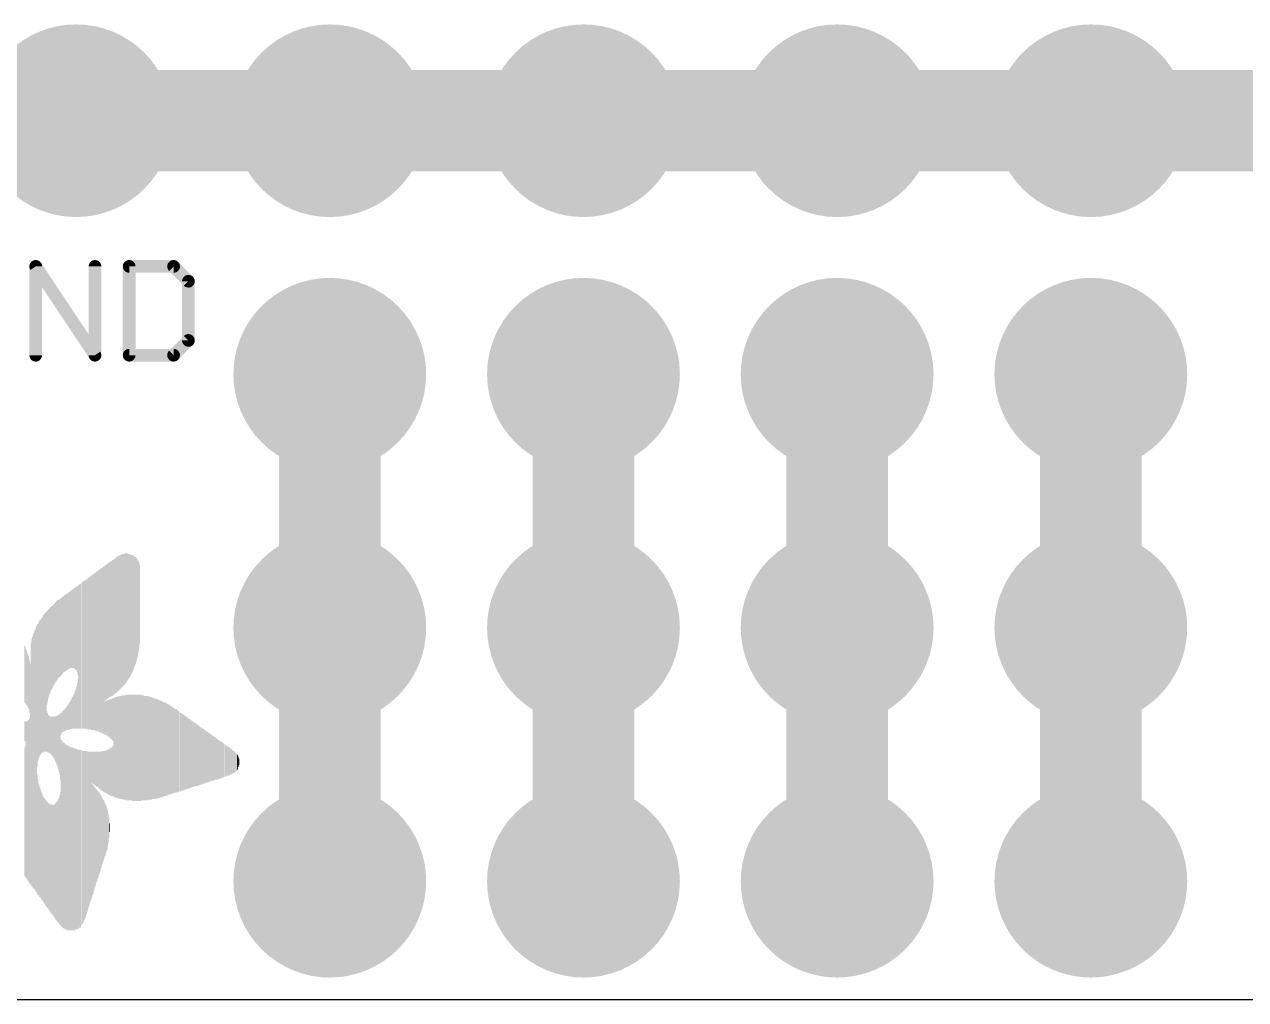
# Model space of a CAD drawing. Extents: x -0.1 to 65.3, y 0 to 30.1.
# Drawn here: x 6.59 to 18.82, y 0.01 to 9.78 of the extents above; entities that cross this region are included whole.
import ezdxf

# ---------------------------------------------------------------- set-up
doc = ezdxf.new("R2010")
doc.units = 0
for name, color, linetype in [('113', 4, 'CONTINUOUS'), ('16', 132, 'CONTINUOUS'), ('18', 110, 'CONTINUOUS'), ('20', 4, 'CONTINUOUS'), ('21', 40, 'CONTINUOUS'), ('30', 253, 'CONTINUOUS')]:
    doc.layers.add(name, color=color, linetype=linetype)

# ---------------------------------------------------------------- blocks, each defined once
blk = doc.blocks.new('RECT')
blk.add_solid([(-0.5, -0.5), (0.5, -0.5), (-0.5, 0.5), (0.5, 0.5)])
blk = doc.blocks.new('ROUNDV')
at = {"const_width": 0.5}
blk.add_lwpolyline([(0, -0.25, 1), (0, 0.25, 1), (0, -0.25)], format="xyb", dxfattribs=at)

msp = doc.modelspace()

# ---------------------------------------------------------------- linework, layer by layer
at = {"layer": '113'}
for points, const_width in [([(7.112, 8.8138), (57.912, 8.8138)], 0.8128), ([(6.7077, 6.4643), (6.7077, 7.3541)], 0.127), ([(6.7077, 7.3541), (7.3009, 6.4643)], 0.127), ([(7.3009, 6.4643), (7.3009, 7.3541)], 0.127), ([(7.6433, 7.3541), (7.6433, 6.4643)], 0.127), ([(8.0881, 7.3541), (7.6433, 7.3541)], 0.127), ([(8.2364, 7.2058), (8.0881, 7.3541)], 0.127), ([(8.2364, 6.6126), (8.2364, 7.2058)], 0.127), ([(8.0881, 6.4643), (8.2364, 6.6126)], 0.127), ([(7.6433, 6.4643), (8.0881, 6.4643)], 0.127)]:
    msp.add_lwpolyline(points, dxfattribs=dict(at, const_width=const_width))
for points, const_width in [([(7.112, 9.017, 1), (7.112, 8.6106)], 0.4064), ([(6.7342, 7.3717, 1), (6.6813, 7.3364)], 0.0635), ([(6.7395, 7.3541, 1), (6.676, 7.3541)], 0.0635), ([(7.3327, 7.3541, 1), (7.2692, 7.3541)], 0.0635), ([(7.675, 7.3541, 1), (7.6115, 7.3541)], 0.0635), ([(7.6433, 7.3858, 1), (7.6433, 7.3223)], 0.0635), ([(8.1106, 7.3765, 1), (8.0657, 7.3316)], 0.0635), ([(8.0881, 7.3223, 1), (8.0881, 7.3858)], 0.0635), ([(8.2682, 7.2058, 1), (8.2047, 7.2058)], 0.0635), ([(8.214, 7.1833, 1), (8.2589, 7.2282)], 0.0635), ([(8.2047, 6.6126, 1), (8.2682, 6.6126)], 0.0635), ([(8.2589, 6.5901, 1), (8.214, 6.635)], 0.0635), ([(6.676, 6.4643, 1), (6.7395, 6.4643)], 0.0635), ([(7.2692, 6.4643, 1), (7.3327, 6.4643)], 0.0635), ([(7.2745, 6.4467, 1), (7.3273, 6.4819)], 0.0635), ([(7.6433, 6.4961, 1), (7.6433, 6.4326)], 0.0635), ([(7.6115, 6.4643, 1), (7.675, 6.4643)], 0.0635), ([(8.0657, 6.4868, 1), (8.1106, 6.4418)], 0.0635), ([(8.0881, 6.4326, 1), (8.0881, 6.4961)], 0.0635)]:
    msp.add_lwpolyline(points, format="xyb", dxfattribs=dict(at, const_width=const_width))
at = {"layer": '16'}
for points, const_width in [([(9.652, 8.8138), (7.112, 8.8138)], 0.8128), ([(12.192, 8.8138), (9.652, 8.8138)], 0.8128), ([(14.732, 8.8138), (12.192, 8.8138)], 0.8128), ([(17.272, 8.8138), (14.732, 8.8138)], 0.8128), ([(19.812, 8.8138), (17.272, 8.8138)], 0.8128), ([(9.652, 6.2738), (9.652, 3.7338)], 0.6096), ([(12.192, 6.2738), (12.192, 3.7338)], 0.6096), ([(14.732, 6.2738), (14.732, 3.7338)], 0.6096), ([(17.272, 6.2738), (17.272, 3.7338)], 0.6096), ([(9.652, 3.7338), (9.652, 1.1938)], 0.6096), ([(12.192, 3.7338), (12.192, 1.1938)], 0.6096), ([(14.732, 3.7338), (14.732, 1.1938)], 0.6096), ([(17.272, 3.7338), (17.272, 1.1938)], 0.6096)]:
    msp.add_lwpolyline(points, dxfattribs=dict(at, const_width=const_width))
for points, const_width in [([(7.112, 9.017, 1), (7.112, 8.6106)], 0.4064), ([(9.652, 9.017, 1), (9.652, 8.6106)], 0.4064), ([(9.652, 8.6106, 1), (9.652, 9.017)], 0.4064), ([(12.192, 9.017, 1), (12.192, 8.6106)], 0.4064), ([(12.192, 8.6106, 1), (12.192, 9.017)], 0.4064), ([(14.732, 9.017, 1), (14.732, 8.6106)], 0.4064), ([(14.732, 8.6106, 1), (14.732, 9.017)], 0.4064), ([(17.272, 9.017, 1), (17.272, 8.6106)], 0.4064), ([(17.272, 8.6106, 1), (17.272, 9.017)], 0.4064), ([(9.8044, 6.2738, 1), (9.4996, 6.2738)], 0.3048), ([(12.3444, 6.2738, 1), (12.0396, 6.2738)], 0.3048), ([(14.8844, 6.2738, 1), (14.5796, 6.2738)], 0.3048), ([(17.4244, 6.2738, 1), (17.1196, 6.2738)], 0.3048), ([(9.8044, 3.7338, 1), (9.4996, 3.7338)], 0.3048), ([(12.3444, 3.7338, 1), (12.0396, 3.7338)], 0.3048), ([(14.8844, 3.7338, 1), (14.5796, 3.7338)], 0.3048), ([(17.4244, 3.7338, 1), (17.1196, 3.7338)], 0.3048), ([(9.4996, 3.7338, 1), (9.8044, 3.7338)], 0.3048), ([(12.0396, 3.7338, 1), (12.3444, 3.7338)], 0.3048), ([(14.5796, 3.7338, 1), (14.8844, 3.7338)], 0.3048), ([(17.1196, 3.7338, 1), (17.4244, 3.7338)], 0.3048), ([(9.4996, 1.1938, 1), (9.8044, 1.1938)], 0.3048), ([(12.0396, 1.1938, 1), (12.3444, 1.1938)], 0.3048), ([(14.5796, 1.1938, 1), (14.8844, 1.1938)], 0.3048), ([(17.1196, 1.1938, 1), (17.4244, 1.1938)], 0.3048)]:
    msp.add_lwpolyline(points, format="xyb", dxfattribs=dict(at, const_width=const_width))
at = {"layer": '20'}
msp.add_line((3.127, 0.0078), (62.127, 0.0078), dxfattribs=at)
at = {"layer": '21'}
msp.add_line((3, 0.0078), (62, 0.0078), dxfattribs=at)
at = {"layer": '21', "const_width": 0.6096}
for points in [[(9.652, 6.2738), (9.652, 1.0668)], [(12.192, 6.2738), (12.192, 1.0668)], [(14.732, 6.2738), (14.732, 1.0668)], [(17.272, 6.2738), (17.272, 1.0668)]]:
    msp.add_lwpolyline(points, dxfattribs=at)
at = {"layer": '21', "const_width": 0.3048}
for points in [[(9.8044, 6.2738, 1), (9.4996, 6.2738)], [(12.3444, 6.2738, 1), (12.0396, 6.2738)], [(14.8844, 6.2738, 1), (14.5796, 6.2738)], [(17.4244, 6.2738, 1), (17.1196, 6.2738)], [(9.4996, 1.0668, 1), (9.8044, 1.0668)], [(12.0396, 1.0668, 1), (12.3444, 1.0668)], [(14.5796, 1.0668, 1), (14.8844, 1.0668)], [(17.1196, 1.0668, 1), (17.4244, 1.0668)]]:
    msp.add_lwpolyline(points, format="xyb", dxfattribs=at)

# ---------------------------------------------------------------- block references
at = {"layer": '18', "xscale": 1.9304, "yscale": 1.9304}
for p in [(7.112, 8.8138), (7.112, 8.8138), (9.652, 8.8138), (9.652, 8.8138), (12.192, 8.8138), (12.192, 8.8138), (14.732, 8.8138), (14.732, 8.8138), (17.272, 8.8138), (17.272, 8.8138), (9.652, 6.2738), (9.652, 6.2738), (12.192, 6.2738), (12.192, 6.2738), (14.732, 6.2738), (14.732, 6.2738), (17.272, 6.2738), (17.272, 6.2738), (9.652, 3.7338), (9.652, 3.7338), (12.192, 3.7338), (12.192, 3.7338), (14.732, 3.7338), (14.732, 3.7338), (17.272, 3.7338), (17.272, 3.7338), (9.652, 1.1938), (9.652, 1.1938), (12.192, 1.1938), (12.192, 1.1938), (14.732, 1.1938), (14.732, 1.1938), (17.272, 1.1938), (17.272, 1.1938)]:
    msp.add_blockref('ROUNDV', p, dxfattribs=at)
at = {"layer": '21', "rotation": 270}
for p, xscale, yscale in [((7.4676, 3.7275), 1.3525, 0.0064), ((7.474, 3.7307), 1.3589, 0.0063), ((7.4803, 3.737), 1.3589, 0.0064), ((7.4867, 3.7402), 1.3525, 0.0063), ((7.493, 3.7434), 1.3589, 0.0064), ((7.4994, 3.7497), 1.3589, 0.0063), ((7.5057, 3.7529), 1.3525, 0.0064), ((7.5121, 3.7592), 1.3526, 0.0063), ((7.5184, 3.7624), 1.3589, 0.0064), ((7.5248, 3.7688), 1.3589, 0.0063), ((7.5311, 3.7719), 1.3526, 0.0064), ((7.5375, 3.7783), 1.3525, 0.0063), ((7.5438, 3.7814), 1.3462, 0.0064), ((7.5502, 3.7878), 1.3462, 0.0063), ((7.5565, 3.791), 1.3399, 0.0064), ((7.5629, 3.7973), 1.3398, 0.0063), ((7.5692, 3.8005), 1.3335, 0.0064), ((7.5756, 3.8069), 1.3335, 0.0063), ((7.5819, 3.81), 1.3272, 0.0064), ((7.5883, 3.8132), 1.3208, 0.0063), ((7.5946, 3.8164), 1.3145, 0.0064), ((7.601, 3.8227), 1.3144, 0.0063), ((7.6073, 3.8291), 1.3017, 0.0064), ((7.6137, 3.8322), 1.2954, 0.0063), ((7.62, 3.8354), 1.289, 0.0064), ((7.6264, 3.8418), 1.2763, 0.0063), ((7.6327, 3.8418), 1.2637, 0.0064), ((7.6391, 3.8481), 1.251, 0.0063), ((7.6454, 3.8513), 1.2446, 0.0064), ((7.6518, 3.8577), 1.2319, 0.0063), ((7.6581, 3.8608), 1.2128, 0.0064), ((7.6645, 3.8672), 1.2001, 0.0063), ((7.6708, 3.8735), 1.1874, 0.0064), ((7.6772, 3.8767), 1.1684, 0.0063), ((7.6835, 3.8799), 1.1493, 0.0064), ((7.6899, 3.8894), 1.1303, 0.0063), ((7.6962, 3.8926), 1.1113, 0.0064), ((7.7026, 3.8989), 1.0858, 0.0063), ((7.7089, 3.9084), 1.0668, 0.0064), ((7.7153, 3.9148), 1.0414, 0.0063), ((7.7216, 3.9243), 1.0096, 0.0064), ((7.728, 3.9306), 0.9715, 0.0063), ((7.7343, 3.9402), 0.9271, 0.0064), ((7.3025, 3.4925), 1.5812, 0.0064), ((7.3089, 3.4957), 1.5875, 0.0063), ((7.3152, 3.4957), 1.6002, 0.0064), ((7.3216, 3.4957), 1.6002, 0.0063), ((7.3279, 3.4989), 1.6065, 0.0064), ((7.3342, 3.5021), 1.6129, 0.0063), ((7.3406, 3.502), 1.6256, 0.0064), ((7.347, 3.502), 1.6256, 0.0063), ((7.3533, 3.5021), 1.6383, 0.0064), ((7.3597, 3.5052), 1.6446, 0.0063), ((7.366, 3.5052), 1.6446, 0.0064), ((7.3723, 3.5052), 1.6574, 0.0063), ((7.3787, 3.5084), 1.6637, 0.0064), ((7.3851, 3.5084), 1.6764, 0.0063), ((7.3914, 3.5084), 1.6764, 0.0064), ((7.3978, 3.6766), 1.3525, 0.0063), ((7.4041, 3.683), 1.3526, 0.0064), ((7.4104, 3.6894), 1.3525, 0.0063), ((7.4168, 3.6894), 1.3525, 0.0064), ((7.4232, 3.6957), 1.3526, 0.0063), ((7.4295, 3.7021), 1.3525, 0.0064), ((7.4359, 3.7053), 1.3589, 0.0063), ((7.4422, 3.7084), 1.3526, 0.0064), ((7.4486, 3.7147), 1.3525, 0.0063), ((7.4549, 3.718), 1.3589, 0.0064), ((7.4613, 3.7211), 1.3526, 0.0063), ((7.7407, 3.9529), 0.8763, 0.0063), ((7.747, 3.9688), 0.7937, 0.0064), ((7.1374, 3.4417), 1.4414, 0.0064), ((7.1438, 3.4449), 1.4478, 0.0063), ((7.1501, 3.4449), 1.4478, 0.0064), ((7.1565, 3.4481), 1.4541, 0.0063), ((7.1628, 3.4513), 1.4605, 0.0064), ((7.1692, 3.4544), 1.4668, 0.0063), ((7.1755, 3.4544), 1.4668, 0.0064), ((7.1819, 3.4576), 1.4732, 0.0063), ((7.1882, 3.4607), 1.4795, 0.0064), ((7.1946, 3.464), 1.4859, 0.0063), ((7.2009, 3.464), 1.4859, 0.0064), ((7.2073, 3.4671), 1.4922, 0.0063), ((7.2136, 3.4703), 1.4986, 0.0064), ((7.22, 3.4703), 1.4986, 0.0063), ((7.2263, 3.4703), 1.5113, 0.0064), ((7.2327, 3.4735), 1.5177, 0.0063), ((7.239, 3.4766), 1.524, 0.0064), ((7.2454, 3.4766), 1.524, 0.0063), ((7.2517, 3.4798), 1.5304, 0.0064), ((7.2581, 3.483), 1.5367, 0.0063), ((7.2644, 3.483), 1.5494, 0.0064), ((7.2708, 3.483), 1.5494, 0.0063), ((7.2771, 3.4862), 1.5557, 0.0064), ((7.2835, 3.4893), 1.5621, 0.0063), ((7.2898, 3.4925), 1.5684, 0.0064), ((7.2961, 3.4893), 1.5748, 0.0063), ((6.966, 3.6481), 0.7747, 0.0063), ((6.9723, 3.6576), 0.7684, 0.0064), ((6.9787, 3.6608), 0.7747, 0.0063), ((6.985, 3.6671), 0.762, 0.0064), ((6.9914, 3.6703), 0.7684, 0.0063), ((6.9977, 3.6766), 0.7683, 0.0064), ((7.0041, 3.683), 0.7684, 0.0063), ((7.0104, 3.6862), 0.762, 0.0064), ((7.0168, 3.6894), 0.7683, 0.0063), ((7.0231, 3.6957), 0.7684, 0.0064), ((7.0295, 3.6989), 0.762, 0.0063), ((7.0358, 3.7021), 0.7683, 0.0064), ((7.0422, 3.7084), 0.7684, 0.0063), ((7.0485, 3.7116), 0.7747, 0.0064), ((7.0549, 3.7116), 0.7747, 0.0063), ((7.0612, 3.718), 0.7747, 0.0064), ((7.0676, 3.7211), 0.781, 0.0063), ((7.0739, 3.7243), 0.7874, 0.0064), ((7.0803, 3.7243), 0.7874, 0.0063), ((7.0866, 3.7275), 0.7937, 0.0064), ((7.093, 3.7275), 0.8065, 0.0063), ((7.0993, 3.7306), 0.8128, 0.0064), ((7.1057, 3.7275), 0.8191, 0.0063), ((7.112, 3.7275), 0.8319, 0.0064), ((7.1184, 3.7275), 0.8445, 0.0063), ((7.1247, 3.7179), 0.8636, 0.0064), ((7.1311, 3.7053), 0.9017, 0.0063), ((6.8326, 3.4703), 0.889, 0.0064), ((6.839, 3.483), 0.8763, 0.0063), ((6.8453, 3.4957), 0.8636, 0.0064), ((6.8517, 3.5052), 0.8572, 0.0063), ((6.858, 3.5179), 0.8446, 0.0064), ((6.8643, 3.5306), 0.8446, 0.0063), ((6.8707, 3.537), 0.8319, 0.0064), ((6.8771, 3.5465), 0.8255, 0.0063), ((6.8834, 3.556), 0.8192, 0.0064), ((6.8898, 3.5655), 0.8128, 0.0063), ((6.8961, 3.5719), 0.8128, 0.0064), ((6.9024, 3.5814), 0.8064, 0.0063), ((6.9088, 3.591), 0.8001, 0.0064), ((6.9152, 3.5973), 0.8001, 0.0063), ((6.9215, 3.6068), 0.7938, 0.0064), ((6.9279, 3.6132), 0.7937, 0.0063), ((6.9342, 3.6195), 0.781, 0.0064), ((6.9405, 3.6259), 0.7811, 0.0063), ((6.9469, 3.6322), 0.781, 0.0064), ((6.9533, 3.6386), 0.7811, 0.0063), ((6.9596, 3.6418), 0.7747, 0.0064), ((6.7437, 3.1179), 1.3653, 0.0064), ((6.75, 3.1305), 1.3525, 0.0063), ((6.7564, 3.1401), 1.3589, 0.0064), ((6.7628, 3.1496), 1.3526, 0.0063), ((6.7691, 3.1592), 1.3589, 0.0064), ((6.7755, 3.1655), 1.3589, 0.0063), ((6.7818, 3.1718), 1.3716, 0.0064), ((6.7881, 3.1782), 1.3716, 0.0063), ((6.7945, 3.1814), 1.3779, 0.0064), ((6.8009, 3.1846), 1.3843, 0.0063), ((6.8072, 3.1909), 1.397, 0.0064), ((6.8136, 3.1941), 1.4033, 0.0063), ((6.8199, 3.4322), 0.9398, 0.0064), ((6.8262, 3.4512), 0.9144, 0.0063), ((6.6866, 2.4003), 2.559, 0.0063), ((6.6929, 2.4066), 2.5845, 0.0064), ((6.6993, 2.4066), 2.6099, 0.0063), ((6.7056, 2.4099), 2.6289, 0.0064), ((6.712, 2.413), 2.6606, 0.0063), ((6.7183, 2.413), 2.6734, 0.0064), ((6.7247, 3.0575), 1.4224, 0.0063), ((6.731, 3.083), 1.3843, 0.0064), ((6.7374, 3.1052), 1.3653, 0.0063), ((6.5977, 3.2703), 0.5651, 0.0063), ((6.6612, 2.3654), 2.4257, 0.0063), ((6.6675, 2.3813), 2.4701, 0.0064), ((6.6739, 2.3908), 2.5019, 0.0063), ((6.6802, 2.394), 2.5337, 0.0064), ((6.604, 3.2607), 0.5588, 0.0064), ((6.6104, 3.2449), 0.5525, 0.0063), ((6.6167, 3.2322), 0.5525, 0.0064), ((6.6231, 3.2163), 0.5334, 0.0063), ((6.6294, 3.1972), 0.5334, 0.0064), ((6.6358, 3.1846), 0.5207, 0.0063), ((6.6421, 3.1623), 0.5144, 0.0064), ((6.6485, 3.1401), 0.5207, 0.0063), ((6.6548, 2.2701), 2.2098, 0.0064), ((7.1311, 2.9718), 0.5016, 0.0063), ((7.0866, 2.8925), 0.3429, 0.0064), ((7.093, 2.8988), 0.3556, 0.0063), ((7.0993, 2.9083), 0.3746, 0.0064), ((7.1057, 2.9146), 0.3873, 0.0063), ((7.112, 2.9242), 0.4064, 0.0064), ((7.1184, 2.9337), 0.4254, 0.0063), ((7.1247, 2.9496), 0.4572, 0.0064), ((7.5756, 2.5368), 1.0414, 0.0063), ((7.5819, 2.5337), 1.0477, 0.0064), ((7.5883, 2.5337), 1.0477, 0.0063), ((7.5946, 2.5337), 1.0477, 0.0064), ((7.601, 2.5337), 1.0477, 0.0063), ((7.6073, 2.5369), 1.0541, 0.0064), ((7.6137, 2.5337), 1.0605, 0.0063), ((7.62, 2.5337), 1.0605, 0.0064), ((7.6264, 2.5337), 1.0605, 0.0063), ((7.6327, 2.5337), 1.0605, 0.0064), ((7.6391, 2.5337), 1.0605, 0.0063), ((7.6454, 2.5337), 1.0605, 0.0064), ((7.6518, 2.5337), 1.0605, 0.0063), ((7.6581, 2.5337), 1.0605, 0.0064), ((7.6645, 2.5337), 1.0605, 0.0063), ((7.6708, 2.5337), 1.0605, 0.0064), ((7.6772, 2.5305), 1.0668, 0.0063), ((7.6835, 2.5305), 1.0668, 0.0064), ((7.6899, 2.5305), 1.0668, 0.0063), ((7.6962, 2.5305), 1.0668, 0.0064), ((7.7026, 2.5305), 1.0668, 0.0063), ((7.7089, 2.5305), 1.0668, 0.0064), ((7.7153, 2.5305), 1.0668, 0.0063), ((7.7216, 2.5305), 1.0668, 0.0064), ((7.728, 2.5305), 1.0668, 0.0063), ((7.7343, 2.5305), 1.0668, 0.0064), ((7.7407, 2.5305), 1.0668, 0.0063), ((7.747, 2.5305), 1.0668, 0.0064), ((7.7534, 2.5305), 1.0668, 0.0063), ((7.7597, 2.5305), 1.0668, 0.0064), ((7.7661, 2.5305), 1.0541, 0.0063), ((7.7724, 2.5305), 1.0541, 0.0064), ((7.7788, 2.5305), 1.0541, 0.0063), ((7.7851, 2.5305), 1.0541, 0.0064), ((7.7915, 2.5305), 1.0541, 0.0063), ((7.0104, 2.8194), 0.235, 0.0064), ((7.0168, 2.8258), 0.2349, 0.0063), ((7.0231, 2.829), 0.2413, 0.0064), ((7.0295, 2.8353), 0.254, 0.0063), ((7.0358, 2.8384), 0.2603, 0.0064), ((7.0422, 2.8479), 0.2667, 0.0063), ((7.0485, 2.8512), 0.2731, 0.0064), ((7.0549, 2.8575), 0.2858, 0.0063), ((7.0612, 2.8639), 0.2985, 0.0064), ((7.0676, 2.8734), 0.3048, 0.0063), ((7.0739, 2.8798), 0.3175, 0.0064), ((7.0803, 2.8829), 0.3238, 0.0063), ((7.3978, 2.8289), 0.3302, 0.0063), ((7.4041, 2.8321), 0.3366, 0.0064), ((7.4104, 2.829), 0.3429, 0.0063), ((7.4168, 2.8321), 0.3492, 0.0064), ((7.4232, 2.8289), 0.3556, 0.0063), ((7.4295, 2.8258), 0.3619, 0.0064), ((7.4359, 2.829), 0.3683, 0.0063), ((7.4422, 2.8258), 0.3747, 0.0064), ((7.4486, 2.8226), 0.381, 0.0063), ((7.4549, 2.8226), 0.3937, 0.0064), ((7.4613, 2.8194), 0.4, 0.0063), ((7.4676, 2.8162), 0.4064, 0.0064), ((7.474, 2.8163), 0.4191, 0.0063), ((7.4803, 2.8099), 0.4318, 0.0064), ((7.4867, 2.5368), 0.9906, 0.0063), ((7.493, 2.5337), 0.9969, 0.0064), ((7.4994, 2.5337), 0.9969, 0.0063), ((7.5057, 2.5369), 1.0033, 0.0064), ((7.5121, 2.5337), 1.0097, 0.0063), ((7.5184, 2.5337), 1.0097, 0.0064), ((7.5248, 2.5368), 1.016, 0.0063), ((7.5311, 2.5337), 1.0223, 0.0064), ((7.5375, 2.5337), 1.0223, 0.0063), ((7.5438, 2.5337), 1.0223, 0.0064), ((7.5502, 2.5369), 1.0287, 0.0063), ((7.5565, 2.5337), 1.0351, 0.0064), ((7.5629, 2.5337), 1.0351, 0.0063), ((7.5692, 2.5337), 1.0351, 0.0064), ((7.7978, 2.5273), 1.0478, 0.0064), ((7.8042, 2.5273), 1.0478, 0.0063), ((7.8105, 2.5273), 1.0478, 0.0064), ((7.8169, 2.5273), 1.0478, 0.0063), ((7.8232, 2.5273), 1.0478, 0.0064), ((7.8296, 2.5241), 1.0414, 0.0063), ((7.8359, 2.5273), 1.035, 0.0064), ((7.8422, 2.5273), 1.035, 0.0063), ((7.8486, 2.5273), 1.035, 0.0064), ((7.855, 2.5242), 1.0287, 0.0063), ((7.8613, 2.5242), 1.0287, 0.0064), ((7.8677, 2.5242), 1.0287, 0.0063), ((7.874, 2.5241), 1.016, 0.0064), ((7.8803, 2.5241), 1.016, 0.0063), ((7.8867, 2.5241), 1.016, 0.0064), ((7.8931, 2.521), 1.0097, 0.0063), ((7.8994, 2.521), 1.0097, 0.0064), ((7.9058, 2.5242), 1.0033, 0.0063), ((7.9121, 2.521), 0.9969, 0.0064), ((7.9184, 2.521), 0.9969, 0.0063), ((7.9248, 2.521), 0.9969, 0.0064), ((7.9312, 2.5178), 0.9906, 0.0063), ((7.9375, 2.521), 0.9843, 0.0064), ((7.9439, 2.5177), 0.9779, 0.0063), ((7.9502, 2.5177), 0.9779, 0.0064), ((7.9566, 2.521), 0.9715, 0.0063), ((7.9629, 2.5178), 0.9652, 0.0064), ((7.9693, 2.5178), 0.9652, 0.0063), ((7.9756, 2.5146), 0.9588, 0.0064), ((7.982, 2.5177), 0.9525, 0.0063), ((7.9883, 2.5146), 0.9462, 0.0064), ((7.9947, 2.5178), 0.9398, 0.0063), ((8.001, 2.5146), 0.9334, 0.0064), ((8.0074, 2.5146), 0.9334, 0.0063), ((8.0137, 2.5114), 0.9271, 0.0064), ((8.0201, 2.5146), 0.9208, 0.0063), ((8.0264, 2.5114), 0.9144, 0.0064), ((8.0328, 2.5114), 0.9144, 0.0063), ((8.0391, 2.5114), 0.9017, 0.0064), ((8.0455, 2.5114), 0.9017, 0.0063), ((8.0518, 2.5083), 0.8953, 0.0064), ((8.0582, 2.5083), 0.8827, 0.0063), ((8.0645, 2.5083), 0.8827, 0.0064), ((8.0709, 2.5051), 0.8763, 0.0063), ((8.0772, 2.5051), 0.8636, 0.0064), ((8.0836, 2.5051), 0.8636, 0.0063), ((6.6421, 1.997), 1.6383, 0.0064), ((6.6485, 2.0003), 1.6573, 0.0063), ((6.8199, 2.6956), 0.4064, 0.0064), ((6.8262, 2.6829), 0.3937, 0.0063), ((6.8326, 2.6734), 0.3747, 0.0064), ((6.839, 2.667), 0.3746, 0.0063), ((6.8453, 2.6639), 0.3683, 0.0064), ((6.8517, 2.6606), 0.3747, 0.0063), ((6.858, 2.6543), 0.3746, 0.0064), ((6.8643, 2.6511), 0.381, 0.0063), ((6.8707, 2.648), 0.3873, 0.0064), ((6.8771, 2.6416), 0.4, 0.0063), ((6.8834, 2.6384), 0.4064, 0.0064), ((6.8898, 2.6321), 0.4191, 0.0063), ((6.8961, 2.6257), 0.4318, 0.0064), ((6.9024, 2.6225), 0.4381, 0.0063), ((6.9088, 2.6162), 0.4636, 0.0064), ((6.9152, 2.6099), 0.4763, 0.0063), ((6.9215, 2.6035), 0.5016, 0.0064), ((6.9279, 2.5972), 0.5143, 0.0063), ((6.9342, 2.5877), 0.5461, 0.0064), ((6.9405, 2.5781), 0.5778, 0.0063), ((6.9469, 2.5654), 0.616, 0.0064), ((6.9533, 2.7591), 0.2286, 0.0063), ((6.9596, 2.7717), 0.2159, 0.0064), ((6.966, 2.7813), 0.2096, 0.0063), ((6.9723, 2.7877), 0.2095, 0.0064), ((6.9787, 2.794), 0.2096, 0.0063), ((6.985, 2.7972), 0.2159, 0.0064), ((6.9914, 2.8035), 0.2159, 0.0063), ((6.9977, 2.8067), 0.2222, 0.0064), ((7.0041, 2.8131), 0.2223, 0.0063), ((8.0899, 2.5019), 0.8572, 0.0064), ((8.0962, 2.5051), 0.8509, 0.0063), ((8.1026, 2.5019), 0.8446, 0.0064), ((8.109, 2.4987), 0.8382, 0.0063), ((8.1153, 2.5019), 0.8318, 0.0064), ((8.1217, 2.4988), 0.8255, 0.0063), ((8.128, 2.4956), 0.8191, 0.0064), ((8.1343, 2.4956), 0.8065, 0.0063), ((8.1407, 2.4956), 0.8065, 0.0064), ((8.1471, 2.4924), 0.8001, 0.0063), ((8.1534, 2.4892), 0.7938, 0.0064), ((8.1598, 2.4892), 0.781, 0.0063), ((8.1661, 2.4892), 0.781, 0.0064), ((8.1724, 2.4892), 0.7684, 0.0063), ((8.1788, 2.486), 0.762, 0.0064), ((8.1852, 2.486), 0.762, 0.0063), ((8.1915, 2.4829), 0.7557, 0.0064), ((8.1979, 2.4829), 0.7429, 0.0063), ((8.2042, 2.4797), 0.7366, 0.0064), ((8.2105, 2.4797), 0.7366, 0.0063), ((8.2169, 2.4796), 0.7239, 0.0064), ((8.2233, 2.4765), 0.7176, 0.0063), ((8.2296, 2.4733), 0.7112, 0.0064), ((8.236, 2.4765), 0.7048, 0.0063), ((8.2423, 2.4733), 0.6985, 0.0064), ((8.2486, 2.4702), 0.6921, 0.0063), ((8.255, 2.4733), 0.6858, 0.0064), ((6.5977, 2.6987), 0.1969, 0.0063), ((6.604, 2.6924), 0.2096, 0.0064), ((6.6104, 2.013), 1.5685, 0.0063), ((6.6167, 2.0066), 1.5812, 0.0064), ((6.6231, 2.0066), 1.5938, 0.0063), ((6.6294, 2.0003), 1.6065, 0.0064), ((6.6358, 2.0003), 1.6193, 0.0063), ((8.2614, 2.4702), 0.6795, 0.0063), ((8.2677, 2.467), 0.6731, 0.0064), ((8.2741, 2.4702), 0.6667, 0.0063), ((8.2804, 2.467), 0.6604, 0.0064), ((8.2867, 2.4638), 0.654, 0.0063), ((8.2931, 2.4638), 0.6414, 0.0064), ((8.2995, 2.4638), 0.6414, 0.0063), ((8.3058, 2.4606), 0.635, 0.0064), ((8.3122, 2.4575), 0.6287, 0.0063), ((8.3185, 2.4607), 0.6223, 0.0064), ((8.3248, 2.4575), 0.6159, 0.0063), ((8.3312, 2.4543), 0.6096, 0.0064), ((8.3376, 2.4543), 0.5969, 0.0063), ((8.3439, 2.4543), 0.5969, 0.0064), ((8.3503, 2.4511), 0.5906, 0.0063), ((8.3566, 2.4511), 0.5778, 0.0064), ((8.3629, 2.448), 0.5715, 0.0063), ((8.3693, 2.448), 0.5715, 0.0064), ((8.3757, 2.4479), 0.5588, 0.0063), ((8.382, 2.4447), 0.5525, 0.0064), ((8.3884, 2.4447), 0.5525, 0.0063), ((8.3947, 2.4447), 0.5397, 0.0064), ((8.401, 2.4416), 0.5334, 0.0063), ((8.4074, 2.4384), 0.527, 0.0064), ((8.4138, 2.4416), 0.5207, 0.0063), ((8.4201, 2.4384), 0.5144, 0.0064), ((6.9533, 2.4257), 0.4254, 0.0063), ((6.9596, 1.6796), 1.8669, 0.0064), ((6.966, 1.6733), 1.8669, 0.0063), ((6.9723, 1.6637), 1.8606, 0.0064), ((6.9787, 1.6605), 1.8669, 0.0063), ((6.985, 1.651), 1.8606, 0.0064), ((6.9914, 1.651), 1.8606, 0.0063), ((6.9977, 1.6447), 1.8605, 0.0064), ((7.0041, 1.6415), 1.8542, 0.0063), ((8.4265, 2.4352), 0.508, 0.0063), ((8.4328, 2.4384), 0.5016, 0.0064), ((8.4391, 2.4352), 0.4953, 0.0063), ((8.4455, 2.4321), 0.4889, 0.0064), ((8.4519, 2.4321), 0.4763, 0.0063), ((8.4582, 2.4321), 0.4763, 0.0064), ((8.4646, 2.4289), 0.4699, 0.0063), ((8.4709, 2.4289), 0.4572, 0.0064), ((8.4772, 2.4257), 0.4508, 0.0063), ((8.4836, 2.4257), 0.4508, 0.0064), ((8.49, 2.4226), 0.4445, 0.0063), ((8.4963, 2.4225), 0.4318, 0.0064), ((8.5027, 2.4225), 0.4318, 0.0063), ((8.509, 2.4226), 0.4191, 0.0064), ((8.5153, 2.4194), 0.4127, 0.0063), ((8.5217, 2.4194), 0.4127, 0.0064), ((8.5281, 2.4162), 0.4064, 0.0063), ((8.5344, 2.4162), 0.3937, 0.0064), ((8.5408, 2.413), 0.3874, 0.0063), ((8.5471, 2.413), 0.3874, 0.0064), ((8.5534, 2.413), 0.3746, 0.0063), ((8.5598, 2.4099), 0.3683, 0.0064), ((8.5662, 2.4099), 0.3683, 0.0063), ((8.5725, 2.4098), 0.3556, 0.0064), ((8.5789, 2.4066), 0.3493, 0.0063), ((8.5852, 2.4035), 0.3429, 0.0064), ((8.5915, 2.4066), 0.3365, 0.0063), ((8.5979, 2.4035), 0.3302, 0.0064), ((6.5977, 1.886), 1.2891, 0.0063), ((6.604, 1.8923), 1.3144, 0.0064), ((7.0104, 1.6351), 1.8542, 0.0064), ((7.0168, 1.6351), 1.8542, 0.0063), ((7.0231, 1.6288), 1.8542, 0.0064), ((7.0295, 1.6288), 1.8542, 0.0063), ((7.0358, 1.6256), 1.8478, 0.0064), ((7.0422, 1.6256), 1.8478, 0.0063), ((7.0485, 1.6225), 1.8415, 0.0064), ((7.0549, 1.6225), 1.8415, 0.0063), ((7.0612, 1.6193), 1.8351, 0.0064), ((7.0676, 1.6193), 1.8351, 0.0063), ((7.0739, 1.6161), 1.8288, 0.0064), ((7.0803, 1.6161), 1.8288, 0.0063), ((7.0866, 1.6129), 1.8224, 0.0064), ((7.093, 1.6129), 1.8224, 0.0063), ((7.0993, 1.616), 1.8161, 0.0064), ((7.1057, 1.616), 1.8161, 0.0063), ((7.112, 1.6129), 1.8098, 0.0064), ((7.1184, 1.6161), 1.8034, 0.0063), ((7.1247, 1.6129), 1.797, 0.0064), ((7.1311, 1.6129), 1.797, 0.0063), ((7.1374, 1.616), 1.7907, 0.0064), ((7.1438, 1.6193), 1.7843, 0.0063), ((7.1501, 1.6193), 1.7843, 0.0064), ((7.1565, 1.6193), 1.7717, 0.0063), ((7.1628, 1.6256), 1.759, 0.0064), ((7.1692, 1.6288), 1.7526, 0.0063), ((7.1755, 1.6352), 1.7399, 0.0064), ((7.1819, 1.6351), 1.7272, 0.0063), ((7.1882, 1.6415), 1.7145, 0.0064), ((7.1946, 1.651), 1.6954, 0.0063), ((7.2009, 1.6574), 1.6827, 0.0064), ((7.2073, 1.6669), 1.6637, 0.0063), ((7.2136, 1.6764), 1.6446, 0.0064), ((7.22, 1.6891), 1.6192, 0.0063), ((7.2263, 1.6923), 1.6002, 0.0064), ((7.2327, 1.705), 1.5748, 0.0063), ((7.239, 1.7145), 1.5558, 0.0064), ((7.2454, 1.7241), 1.5367, 0.0063), ((7.2517, 1.7336), 1.5177, 0.0064), ((7.2581, 1.7463), 1.4923, 0.0063), ((7.2644, 1.7526), 1.4796, 0.0064), ((7.2708, 2.3368), 0.3112, 0.0063), ((7.2771, 2.3337), 0.3175, 0.0064), ((7.2835, 2.3304), 0.3239, 0.0063), ((7.2898, 2.3273), 0.3302, 0.0064), ((7.2961, 2.3273), 0.3302, 0.0063), ((7.3025, 2.3241), 0.3366, 0.0064), ((7.3089, 2.321), 0.3429, 0.0063), ((7.3152, 2.3178), 0.3493, 0.0064), ((7.3216, 2.3146), 0.3556, 0.0063), ((7.3279, 2.3146), 0.3556, 0.0064), ((7.3342, 2.3114), 0.362, 0.0063), ((7.3406, 2.3083), 0.3683, 0.0064), ((7.347, 2.3051), 0.3747, 0.0063), ((7.3533, 2.3051), 0.3747, 0.0064), ((7.3597, 2.3019), 0.381, 0.0063), ((7.366, 2.2987), 0.3874, 0.0064), ((7.3723, 2.2987), 0.4, 0.0063), ((7.3787, 2.2987), 0.4, 0.0064), ((7.3851, 2.2955), 0.4064, 0.0063), ((7.3914, 2.2924), 0.4127, 0.0064), ((7.3978, 2.2924), 0.4127, 0.0063), ((7.4041, 2.2924), 0.4255, 0.0064), ((7.4104, 2.2892), 0.4318, 0.0063), ((7.4168, 2.2892), 0.4318, 0.0064), ((7.4232, 2.2892), 0.4445, 0.0063), ((7.4295, 2.2892), 0.4445, 0.0064), ((7.4359, 2.286), 0.4508, 0.0063), ((7.4422, 2.2892), 0.4572, 0.0064), ((7.4486, 2.2892), 0.4699, 0.0063), ((7.4549, 2.2892), 0.4699, 0.0064), ((7.4613, 2.2892), 0.4826, 0.0063), ((7.4676, 2.2924), 0.4889, 0.0064), ((7.474, 2.2955), 0.4953, 0.0063), ((7.4803, 2.2955), 0.508, 0.0064), ((8.6043, 2.4003), 0.3238, 0.0063), ((8.6106, 2.4003), 0.3112, 0.0064), ((8.617, 2.4003), 0.3112, 0.0063), ((8.6233, 2.3971), 0.3048, 0.0064), ((8.6296, 2.3972), 0.2921, 0.0063), ((8.636, 2.3972), 0.2921, 0.0064), ((8.6424, 2.394), 0.2857, 0.0063), ((8.6487, 2.394), 0.2731, 0.0064), ((8.6551, 2.3908), 0.2667, 0.0063), ((8.6614, 2.394), 0.2603, 0.0064), ((8.6677, 2.3908), 0.254, 0.0063), ((8.6741, 2.3908), 0.2413, 0.0064), ((8.6805, 2.3876), 0.235, 0.0063), ((8.6868, 2.3876), 0.2222, 0.0064), ((8.6932, 2.3876), 0.2222, 0.0063), ((8.6995, 2.3876), 0.2096, 0.0064), ((8.7058, 2.3876), 0.1968, 0.0063), ((8.7122, 2.3876), 0.1842, 0.0064), ((8.7186, 2.3876), 0.1714, 0.0063), ((8.7249, 2.3844), 0.1524, 0.0064), ((8.7313, 2.3876), 0.1334, 0.0063), ((8.7376, 2.3908), 0.1016, 0.0064), ((8.7439, 2.3908), 0.0635, 0.0063), ((6.7247, 1.6637), 1.2002, 0.0063), ((6.731, 1.6352), 1.1557, 0.0064), ((6.7374, 1.6129), 1.124, 0.0063), ((6.7437, 1.597), 1.1176, 0.0064), ((6.75, 1.5812), 1.0985, 0.0063), ((6.7564, 1.5685), 1.0859, 0.0064), ((6.7628, 1.5526), 1.0795, 0.0063), ((6.9533, 1.4193), 1.3335, 0.0063), ((7.2708, 1.6034), 1.143, 0.0063), ((7.2771, 1.6098), 1.1049, 0.0064), ((7.2835, 1.6129), 1.0858, 0.0063), ((7.2898, 1.6225), 1.0541, 0.0064), ((7.2961, 1.6288), 1.0287, 0.0063), ((7.3025, 1.632), 0.9969, 0.0064), ((7.3089, 1.6383), 0.9716, 0.0063), ((7.3152, 1.6478), 0.9398, 0.0064), ((7.3216, 1.651), 0.9208, 0.0063), ((7.3279, 1.6574), 0.8827, 0.0064), ((7.3342, 1.6637), 0.8572, 0.0063), ((7.3406, 1.6701), 0.8319, 0.0064), ((6.7691, 1.5399), 1.0668, 0.0064), ((6.7755, 1.5304), 1.0605, 0.0063), ((6.7818, 1.5177), 1.0605, 0.0064), ((6.7881, 1.5082), 1.0541, 0.0063), ((6.7945, 1.4986), 1.0604, 0.0064), ((6.8009, 1.489), 1.0541, 0.0063), ((6.8072, 1.4796), 1.0605, 0.0064), ((6.8136, 1.4701), 1.0541, 0.0063), ((6.8199, 1.4637), 1.0541, 0.0064), ((6.8262, 1.4542), 1.0605, 0.0063), ((6.8326, 1.4478), 1.0604, 0.0064), ((6.839, 1.4415), 1.0731, 0.0063), ((6.8453, 1.4351), 1.0732, 0.0064), ((6.8517, 1.4287), 1.0731, 0.0063), ((6.858, 1.4224), 1.0858, 0.0064), ((6.8643, 1.4192), 1.0922, 0.0063), ((6.8707, 1.4129), 1.0922, 0.0064), ((6.8771, 1.4065), 1.1049, 0.0063), ((6.8834, 1.4034), 1.1113, 0.0064), ((6.8898, 1.4002), 1.1303, 0.0063), ((6.8961, 1.397), 1.1366, 0.0064), ((6.9024, 1.397), 1.1494, 0.0063), ((6.9088, 1.3938), 1.1684, 0.0064), ((6.9152, 1.3939), 1.1811, 0.0063), ((6.9215, 1.3938), 1.1938, 0.0064), ((6.9279, 1.3907), 1.2129, 0.0063), ((6.9342, 1.397), 1.2382, 0.0064), ((6.9405, 1.4002), 1.2573, 0.0063), ((6.9469, 1.4065), 1.2954, 0.0064), ((7.347, 1.6733), 0.8001, 0.0063), ((7.3533, 1.6796), 0.7747, 0.0064), ((7.3597, 1.6859), 0.7366, 0.0063), ((7.366, 1.6891), 0.7176, 0.0064), ((7.3723, 1.6955), 0.6795, 0.0063), ((7.3787, 1.6986), 0.6477, 0.0064), ((7.3851, 1.7018), 0.616, 0.0063), ((7.3914, 1.7082), 0.5905, 0.0064), ((7.3978, 1.7114), 0.5461, 0.0063), ((7.4041, 1.7114), 0.5207, 0.0064), ((7.4104, 1.7145), 0.4762, 0.0063), ((7.4168, 1.7177), 0.4445, 0.0064), ((7.4232, 1.7177), 0.4064, 0.0063), ((7.4295, 1.7208), 0.3493, 0.0064), ((7.4359, 1.7241), 0.2921, 0.0063), ((7.4422, 1.7272), 0.2096, 0.0064), ((7.4486, 1.7304), 0.0889, 0.0063)]:
    msp.add_blockref('RECT', p, dxfattribs=dict(at, xscale=xscale, yscale=yscale))
at = {"layer": '30'}
for p, xscale, yscale in [((32.385, 8.8138), 51.562, 1.016), ((9.652, 3.7338), 1.016, 6.35), ((12.192, 3.7338), 1.016, 6.35), ((14.732, 3.7338), 1.016, 6.35), ((17.272, 3.7338), 1.016, 6.35)]:
    msp.add_blockref('RECT', p, dxfattribs=dict(at, xscale=xscale, yscale=yscale))

doc.saveas('drawing.dxf')
